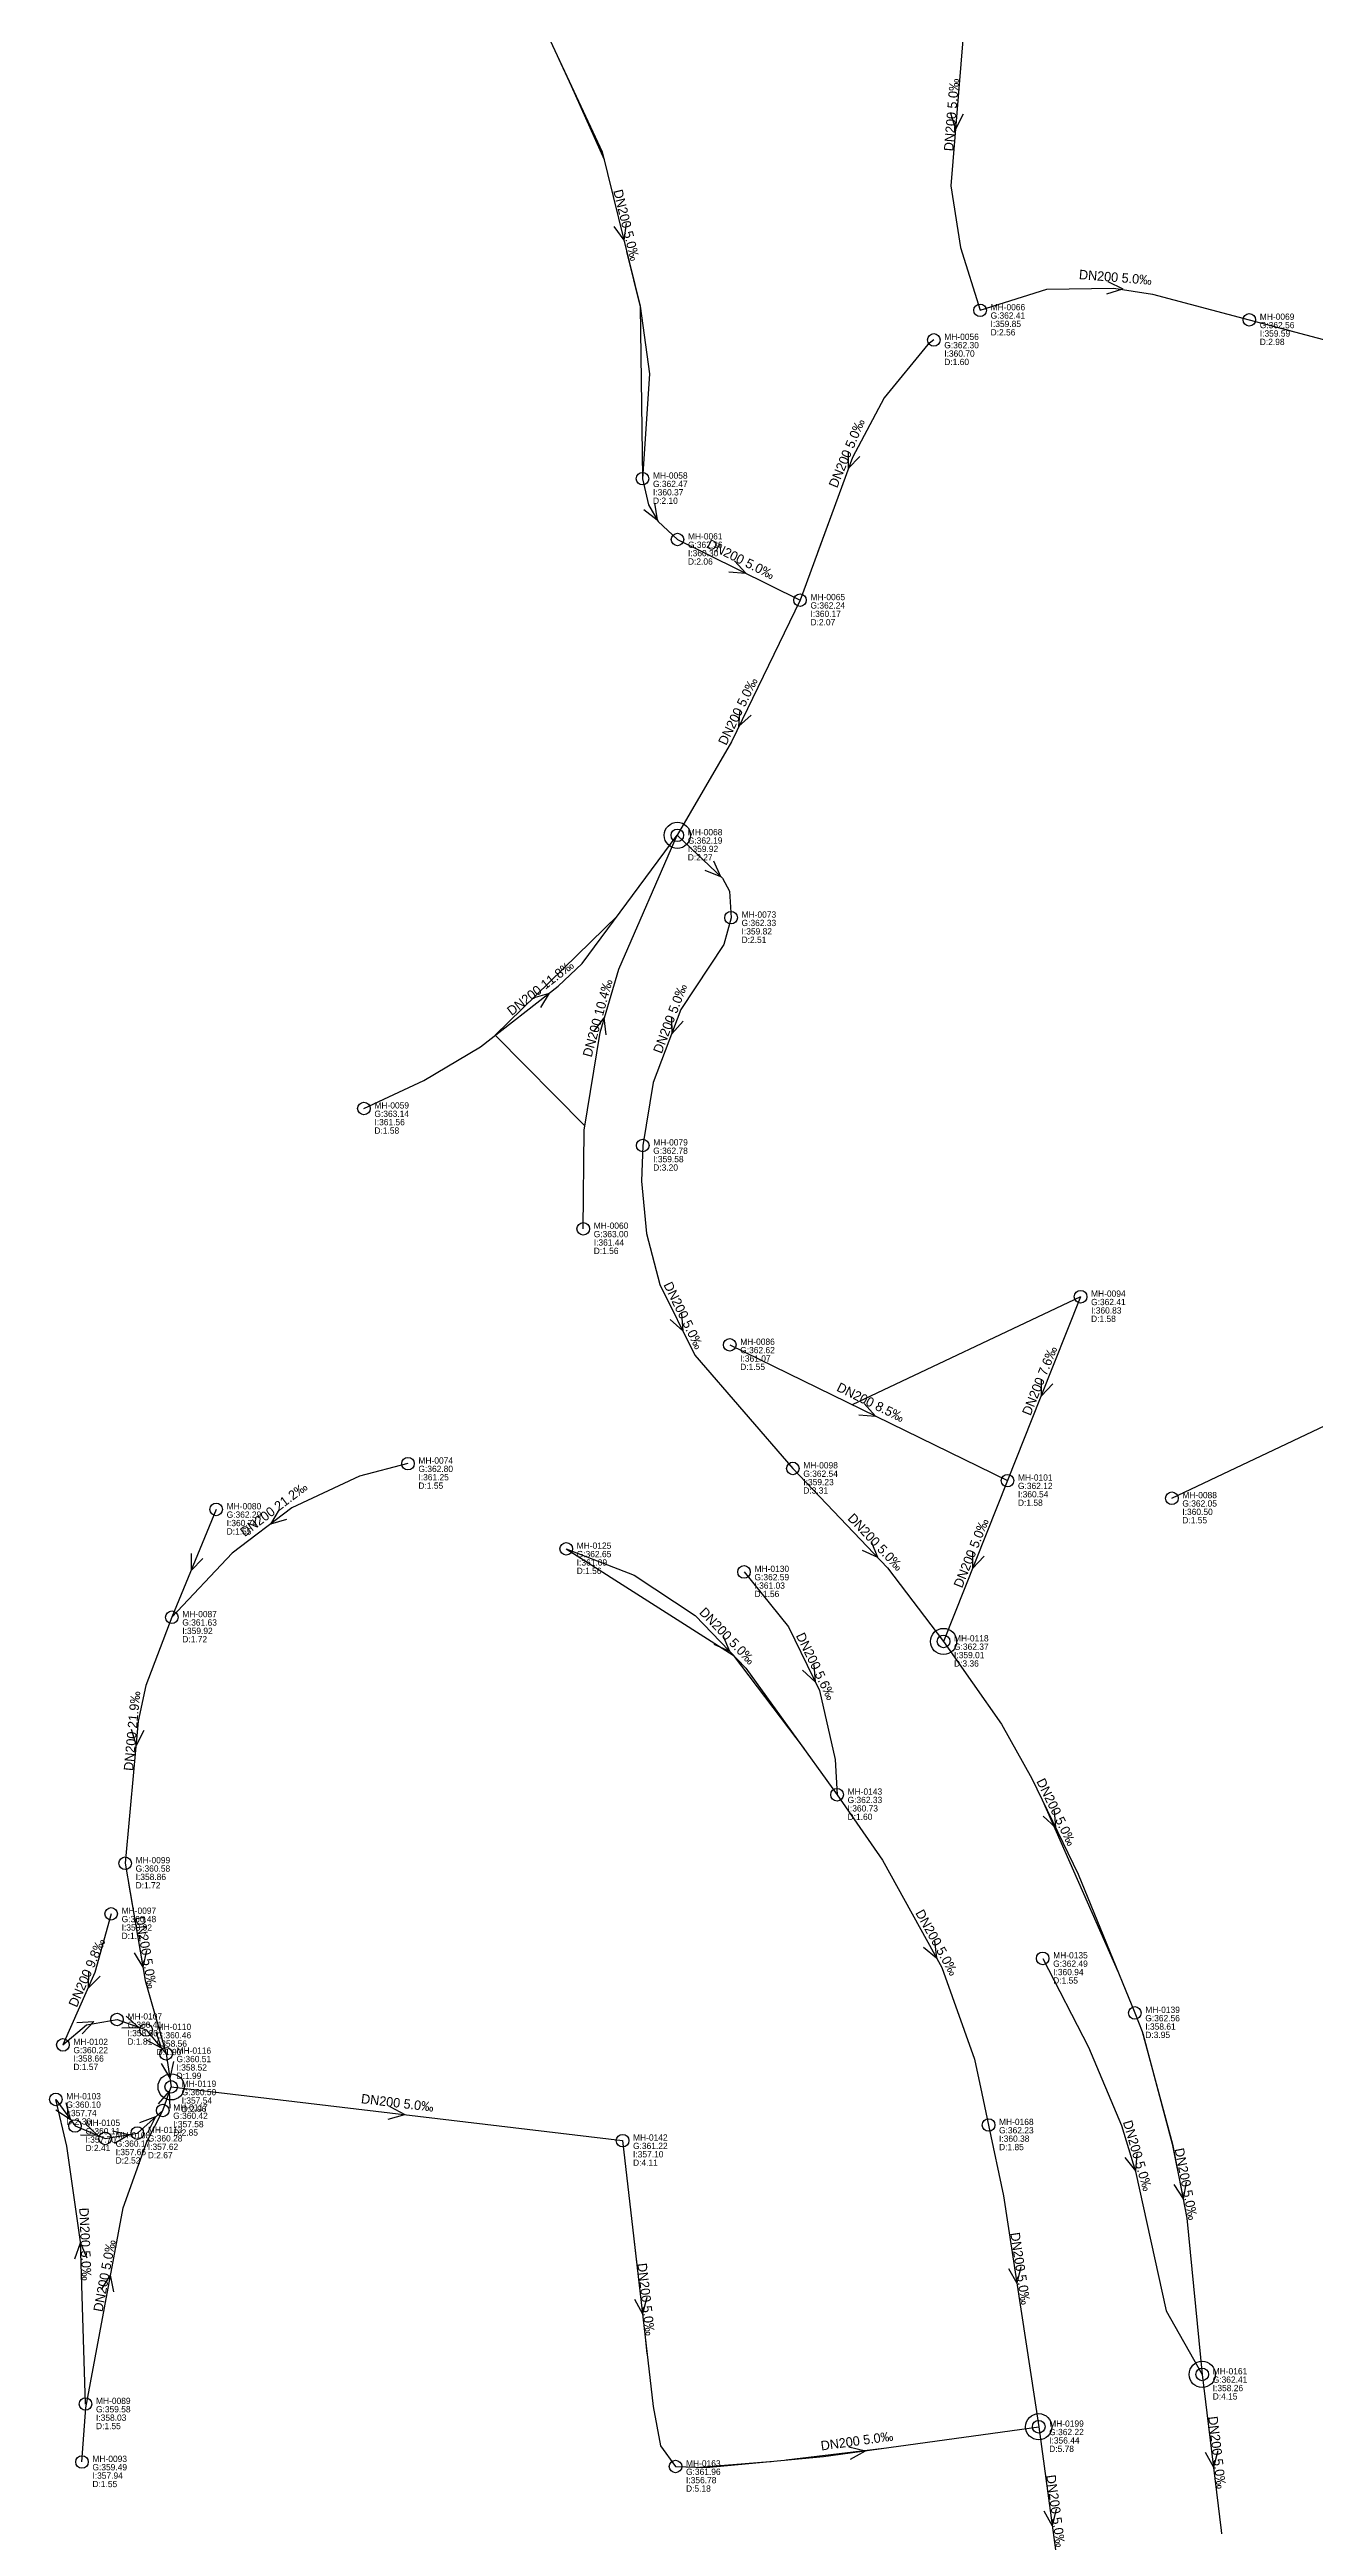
# Model space of a CAD drawing. Header units: metres. Extents: x 449913 to 451990, y 2566939 to 2570822.
# Drawn here: x 450081.8 to 450323.3, y 2569896 to 2570368.5 of the extents above; entities that cross this region are included whole.
import ezdxf
from ezdxf.enums import TextEntityAlignment as Align

# ---------------------------------------------------------------- set-up
doc = ezdxf.new("R2010")
doc.units = ezdxf.units.M
for name, color, linetype in [('SEW-DROP', 6, 'Continuous'), ('SEW-LABEL', 2, 'Continuous'), ('SEW-MH', 7, 'Continuous'), ('SEW-MH-LABEL', 8, 'Continuous'), ('SEW-PIPE-DN200', 3, 'Continuous'), ('SEW-RIDER', 8, 'Continuous')]:
    doc.layers.add(name, color=color, linetype=linetype)

msp = doc.modelspace()

# ---------------------------------------------------------------- linework, layer by layer
at = {"layer": 'SEW-DROP'}
for centre in [(450201.57, 2570218.62), (450201.57, 2570218.62), (450252.37, 2570064.84), (450104.98, 2569979.87), (450301.73, 2569925.02), (450270.53, 2569915.03)]:
    msp.add_circle(centre, 2.5, dxfattribs=at)
at = {"layer": 'SEW-LABEL'}
for p, q in [((450253.7, 2570356.39), (450254.65, 2570353.3)), ((450256.09, 2570356.19), (450254.65, 2570353.3)), ((450189.48, 2570334.78), (450191.36, 2570332.15)), ((450191.81, 2570335.35), (450191.36, 2570332.15)), ((450283.69, 2570324.29), (450286.58, 2570322.86)), ((450283.5, 2570321.9), (450286.58, 2570322.86)), ((450234.19, 2570291.82), (450234.15, 2570288.59)), ((450236.41, 2570290.9), (450234.15, 2570288.59)), ((450197.23, 2570282), (450197.71, 2570278.81)), ((450195.16, 2570280.8), (450197.71, 2570278.81)), ((450211.41, 2570268.85), (450214.63, 2570268.6)), ((450212.48, 2570271), (450214.63, 2570268.6)), ((450213.51, 2570242.57), (450213.27, 2570239.35)), ((450215.66, 2570241.52), (450213.27, 2570239.35)), ((450206.83, 2570211.99), (450209.83, 2570210.79)), ((450208.48, 2570213.72), (450209.83, 2570210.79)), ((450174.06, 2570187.63), (450177.17, 2570188.53)), ((450175.54, 2570185.74), (450177.17, 2570188.53)), ((450185.66, 2570181.2), (450187.61, 2570183.78)), ((450187.98, 2570180.57), (450187.61, 2570183.78)), ((450200.44, 2570183.98), (450200.51, 2570180.75)), ((450202.69, 2570183.14), (450200.51, 2570180.75)), ((450200.22, 2570126.26), (450202.62, 2570124.09)), ((450202.37, 2570127.32), (450202.62, 2570124.09)), ((450270.98, 2570114.89), (450270.98, 2570111.66)), ((450273.21, 2570114), (450270.98, 2570111.66)), ((450236.19, 2570108.04), (450239.41, 2570107.8)), ((450237.24, 2570110.2), (450239.41, 2570107.8)), ((450125.57, 2570090), (450123.91, 2570087.23)), ((450127.02, 2570088.09), (450123.91, 2570087.23)), ((450238.57, 2570083.89), (450239.77, 2570080.89)), ((450108.8, 2570081.59), (450108.77, 2570078.36)), ((450111.02, 2570080.67), (450108.77, 2570078.36)), ((450236.83, 2570082.23), (450239.77, 2570080.89)), ((450257.91, 2570082.01), (450257.92, 2570078.78)), ((450260.14, 2570081.13), (450257.92, 2570078.78)), ((450208.56, 2570064.31), (450211.51, 2570062.99)), ((450210.28, 2570065.98), (450211.51, 2570062.99)), ((450225.46, 2570059.33), (450227.86, 2570057.16)), ((450227.62, 2570060.38), (450227.86, 2570057.16)), ((450097.36, 2570048.08), (450098.28, 2570044.98)), ((450099.75, 2570047.86), (450098.28, 2570044.98)), ((450271.35, 2570031.54), (450273.74, 2570029.37)), ((450273.5, 2570032.59), (450273.74, 2570029.37)), ((450250.63, 2570007.68), (450251.03, 2570004.47)), ((450097.91, 2570005.45), (450099.59, 2570002.7)), ((450100.27, 2570005.86), (450099.59, 2570002.7)), ((450248.53, 2570006.51), (450251.03, 2570004.47)), ((450089.22, 2570001.95), (450089.13, 2569998.72)), ((450091.42, 2570001), (450089.13, 2569998.72)), ((450096.42, 2569993.36), (450098.83, 2569991.21)), ((450086.97, 2569992.13), (450090.2, 2569992.32)), ((450087.99, 2569989.96), (450090.2, 2569992.32)), ((450095.6, 2569991.1), (450098.83, 2569991.21)), ((450100.22, 2569988.82), (450103.07, 2569987.3)), ((450102.06, 2569990.37), (450103.07, 2569987.3)), ((450103.08, 2569984.33), (450104.72, 2569981.55)), ((450105.45, 2569984.69), (450104.72, 2569981.55)), ((450102.54, 2569976.61), (450104.68, 2569979.03)), ((450104.8, 2569975.8), (450104.68, 2569979.03)), ((450082.95, 2569975.46), (450085.68, 2569973.73)), ((450084.9, 2569976.86), (450085.68, 2569973.73)), ((450099.03, 2569973.1), (450102.07, 2569974.2)), ((450100.62, 2569971.31), (450102.07, 2569974.2)), ((450146.42, 2569973.73), (450149.54, 2569974.57)), ((450146.7, 2569976.11), (450149.54, 2569974.57)), ((450087.67, 2569970.69), (450090.9, 2569970.66)), ((450088.58, 2569972.91), (450090.9, 2569970.66)), ((450093.78, 2569971.49), (450096.94, 2569970.79)), ((450094.17, 2569969.12), (450096.94, 2569970.79)), ((450286.97, 2569966.4), (450288.98, 2569963.86)), ((450289.28, 2569967.08), (450288.98, 2569963.86)), ((450296.33, 2569961.22), (450298.08, 2569958.51)), ((450298.68, 2569961.68), (450298.08, 2569958.51)), ((450086.58, 2569947.09), (450087.67, 2569950.13)), ((450088.98, 2569947.18), (450087.67, 2569950.13)), ((450267.11, 2569945.55), (450266.37, 2569942.4)), ((450091.69, 2569941.24), (450093.43, 2569943.97)), ((450094.05, 2569940.8), (450093.43, 2569943.97)), ((450264.74, 2569945.19), (450266.37, 2569942.4)), ((450193.38, 2569939.39), (450194.91, 2569936.55)), ((450195.76, 2569939.67), (450194.91, 2569936.55)), ((450234.31, 2569911.23), (450237.45, 2569910.45)), ((450234.64, 2569908.85), (450237.45, 2569910.45)), ((450302.32, 2569910.16), (450303.88, 2569907.33)), ((450304.71, 2569910.45), (450303.88, 2569907.33)), ((450271.52, 2569898.97), (450273.11, 2569896.16)), ((450273.89, 2569899.3), (450273.11, 2569896.16))]:
    msp.add_line(p, q, dxfattribs=at)
at = {"layer": 'SEW-MH'}
for centre in [(450259.35, 2570318.77), (450250.51, 2570313.12), (450310.72, 2570316.95), (450194.93, 2570286.65), (450201.6, 2570275.05), (450224.98, 2570263.47), (450201.57, 2570218.62), (450211.83, 2570202.9), (450141.77, 2570166.5), (450194.97, 2570159.45), (450183.62, 2570143.55), (450278.52, 2570130.59), (450211.57, 2570121.42), (450150.17, 2570098.76), (450223.61, 2570097.84), (450264.57, 2570095.51), (450295.94, 2570092.16), (450113.57, 2570090.03), (450180.37, 2570082.51), (450214.3, 2570078.1), (450105.11, 2570069.46), (450252.37, 2570064.84), (450232.06, 2570035.6), (450096.2, 2570022.52), (450093.53, 2570012.88), (450271.29, 2570004.37), (450094.65, 2569992.72), (450288.87, 2569993.98), (450084.33, 2569987.88), (450100.2, 2569990.72), (450104.01, 2569986.18), (450082.97, 2569977.48), (450104.98, 2569979.87), (450103.37, 2569975.36), (450260.96, 2569972.59), (450086.64, 2569972.41), (450092.39, 2569970.04), (450098.53, 2569971.05), (450191.12, 2569969.61), (450301.73, 2569925.02), (450088.64, 2569919.37), (450270.53, 2569915.03), (450087.96, 2569908.31), (450201.23, 2569907.45)]:
    msp.add_circle(centre, 1.2, dxfattribs=at)
at = {"layer": 'SEW-PIPE-DN200'}
for points in [[(450253.98, 2570391.41), (450256.05, 2570370.34), (450253.77, 2570342.52), (450255.63, 2570330.78), (450259.35, 2570318.77)], [(450172.21, 2570376.75), (450172.21, 2570376.75), (450177.29, 2570370.21), (450187.22, 2570349), (450194.46, 2570319.55), (450196.29, 2570306.68), (450194.93, 2570286.65), (450194.93, 2570286.65)], [(450259.35, 2570318.77), (450272.05, 2570322.81), (450284.87, 2570323.01), (450292.22, 2570321.86), (450310.72, 2570316.95)], [(450310.72, 2570316.95), (450332.32, 2570311.22), (450359.36, 2570305.4)], [(450250.51, 2570313.12), (450249.4, 2570312.26), (450241.01, 2570302.06), (450234.98, 2570290.66), (450224.98, 2570263.47)], [(450194.93, 2570286.65), (450196.05, 2570281.63), (450197.9, 2570278.51), (450201.6, 2570275.05), (450201.6, 2570275.05)], [(450201.6, 2570275.05), (450224.98, 2570263.47)], [(450224.98, 2570263.47), (450211.88, 2570236.48), (450201.57, 2570218.62)], [(450141.77, 2570166.5), (450153.17, 2570171.82), (450163.98, 2570178.25), (450178.86, 2570189.84), (450183.41, 2570194.18), (450201.57, 2570218.62)], [(450183.62, 2570143.55), (450183.8, 2570162.4), (450186.83, 2570181.01), (450190.4, 2570193.07), (450201.57, 2570218.62)], [(450201.57, 2570218.62), (450210.16, 2570210.47), (450211.53, 2570207.95), (450211.83, 2570202.9), (450211.83, 2570202.9)], [(450211.83, 2570202.9), (450210.45, 2570197.76), (450202.25, 2570185.38), (450196.99, 2570171.44), (450194.97, 2570159.45), (450194.97, 2570159.45)], [(450194.97, 2570159.45), (450194.72, 2570152.64), (450195.7, 2570142.65), (450198.26, 2570132.95), (450204.92, 2570119.44), (450223.61, 2570097.84)], [(450278.52, 2570130.59), (450270.83, 2570111.26), (450264.57, 2570095.51)], [(450295.94, 2570092.16), (450372.68, 2570128.54)], [(450211.57, 2570121.42), (450264.57, 2570095.51)], [(450150.17, 2570098.76), (450140.94, 2570096.34), (450127.98, 2570090.32), (450116.6, 2570081.68), (450105.11, 2570069.46)], [(450223.61, 2570097.84), (450223.61, 2570097.84), (450241.67, 2570078.9), (450252.37, 2570064.84)], [(450264.57, 2570095.51), (450252.37, 2570064.84)], [(450113.57, 2570090.03), (450105.11, 2570069.46)], [(450180.37, 2570082.51), (450193.35, 2570077.47), (450204.95, 2570069.77), (450214.63, 2570059.76), (450232.06, 2570035.6)], [(450214.3, 2570078.1), (450222.78, 2570067.61), (450228.67, 2570055.48), (450231.69, 2570042.35), (450232.06, 2570035.6)], [(450105.11, 2570069.46), (450100.16, 2570056.44), (450098.7, 2570049.62), (450096.2, 2570022.52)], [(450252.37, 2570064.84), (450263.43, 2570049.03), (450269.19, 2570038.72), (450278.08, 2570020.44), (450288.87, 2569993.98)], [(450232.06, 2570035.6), (450240.69, 2570023.11), (450252.07, 2570002.61), (450258.29, 2569985.14), (450259.68, 2569978.59), (450260.96, 2569972.59)], [(450096.2, 2570022.52), (450100.03, 2570000.16), (450104.01, 2569986.18)], [(450093.53, 2570012.88), (450090.43, 2570001.7), (450084.33, 2569987.88)], [(450271.29, 2570004.37), (450280.04, 2569987.42), (450286.35, 2569972.53), (450289.03, 2569963.71), (450294.85, 2569937.15), (450301.73, 2569925.02)], [(450084.33, 2569987.88), (450088.84, 2569991.68), (450094.65, 2569992.72)], [(450094.65, 2569992.72), (450094.65, 2569992.72), (450100.2, 2569990.72)], [(450288.87, 2569993.98), (450290.3, 2569990.46), (450296.03, 2569968.91), (450298.81, 2569954.83), (450301.73, 2569925.02)], [(450100.2, 2569990.72), (450100.2, 2569990.72), (450104.01, 2569986.18)], [(450104.01, 2569986.18), (450104.98, 2569979.87)], [(450103.37, 2569975.36), (450104.98, 2569979.87)], [(450104.98, 2569979.87), (450191.12, 2569969.61)], [(450082.97, 2569977.48), (450086.64, 2569972.41)], [(450088.64, 2569919.37), (450087.67, 2569950.34), (450085.06, 2569968.53), (450082.97, 2569977.48)], [(450087.96, 2569908.31), (450088.7, 2569918.65), (450095.82, 2569956.81), (450100.36, 2569969.38), (450103.37, 2569975.36)], [(450098.53, 2569971.05), (450103.37, 2569975.36)], [(450086.64, 2569972.41), (450086.64, 2569972.41), (450092.39, 2569970.04)], [(450092.39, 2569970.04), (450092.39, 2569970.04), (450098.53, 2569971.05), (450098.53, 2569971.05)], [(450191.12, 2569969.61), (450196.94, 2569918.88), (450198.37, 2569911.42), (450201.23, 2569907.45), (450201.23, 2569907.45)], [(450260.96, 2569972.59), (450263.84, 2569959.08), (450270.53, 2569915.03)], [(450301.73, 2569925.02), (450305.66, 2569892.62)], [(450201.23, 2569907.45), (450207.1, 2569907.29), (450229.48, 2569909.35), (450270.53, 2569915.03)], [(450270.53, 2569915.03), (450275.29, 2569880.27)]]:
    msp.add_lwpolyline(points, dxfattribs=at)
at = {"layer": 'SEW-RIDER'}
for points in [[(450178.94, 2570366.68), (450181.32, 2570361.61), (450187.59, 2570347.51)], [(450191.89, 2570330.01), (450194.48, 2570319.43), (450194.94, 2570286.84)], [(450312.88, 2570316.38), (450316.77, 2570315.34), (450318.92, 2570314.78)], [(450194.93, 2570286.65), (450194.93, 2570286.65)], [(450231.47, 2570281.12), (450228.38, 2570272.72)], [(450183.92, 2570163.17), (450166.84, 2570180.48), (450190.2, 2570203.33)], [(450141.77, 2570166.5), (450141.77, 2570166.5), (450141.77, 2570166.5)], [(450141.77, 2570166.5), (450141.77, 2570166.5), (450141.77, 2570166.5)], [(450278.52, 2570130.59), (450278.52, 2570130.59), (450234.93, 2570109.99)], [(450180.37, 2570082.51), (450212.24, 2570062.23), (450225.75, 2570044.35)], [(450271.25, 2570034.49), (450285.7, 2570001.76)], [(450096.85, 2570018.74), (450099.96, 2570000.59)], [(450290.41, 2569990.06), (450296.01, 2569969.01), (450297.94, 2569959.24)], [(450191.12, 2569969.61), (450195.42, 2569932.11), (450195.78, 2569928.96)], [(450205.88, 2569907.32), (450219.21, 2569908.4), (450219.45, 2569908.43)], [(450222.37, 2569908.7), (450240.97, 2569910.94)]]:
    msp.add_lwpolyline(points, dxfattribs=at)

# ---------------------------------------------------------------- texts
at = {"layer": 'SEW-LABEL'}
for s, rotation, p in [('DN200 5.0‰', 85.3092, (450254.78, 2570355.99)), ('DN200 5.0‰', -76.1925, (450191, 2570334.81)), ('DN200 5.0‰', -4.5582, (450285.09, 2570324.18)), ('DN200 5.0‰', 67.384, (450234.72, 2570291.17)), ('DN200 5.0‰', -26.3605, (450213.29, 2570270.46)), ('DN200 5.0‰', 64.113, (450213.93, 2570241.9)), ('DN200 11.8‰', 37.9099, (450175.98, 2570188.81)), ('DN200 10.4‰', 74.6382, (450187.22, 2570183.53)), ('DN200 5.0‰', 69.3446, (450201.03, 2570183.36)), ('DN200 5.0‰', -63.7729, (450201.96, 2570126.64)), ('DN200 7.6‰', 68.2865, (450271.54, 2570114.25)), ('DN200 8.5‰', -26.0505, (450238.07, 2570109.66)), ('DN200 21.2‰', 37.1882, (450125.1, 2570089.34)), ('DN200 5.0‰', -46.3548, (450238.74, 2570083.18)), ('DN200 5.0‰', 68.3221, (450258.47, 2570081.37)), ('DN200 5.0‰', -45.9583, (450210.46, 2570065.27)), ('DN200 5.6‰', -64.0688, (450227.2, 2570059.71)), ('DN200 21.9‰', 84.7138, (450098.41, 2570047.68)), ('DN200 5.0‰', -64.0509, (450273.08, 2570031.92)), ('DN200 5.0‰', -80.2734, (450099.34, 2570005.38)), ('DN200 5.0‰', -60.9766, (450250.31, 2570006.98)), ('DN200 9.8‰', 66.6955, (450089.73, 2570001.3)), ('DN200 5.0‰', -6.7949, (450148.05, 2569975.94)), ('DN200 5.0‰', -73.4951, (450288.55, 2569966.5)), ('DN200 5.0‰', -78.8525, (450297.79, 2569961.18)), ('DN200 5.0‰', 272.2434, (450087.72, 2569949.83)), ('DN200 5.0‰', 79.4211, (450093.15, 2569943.69)), ('DN200 5.0‰', -81.3754, (450266.15, 2569945.09)), ('DN200 5.0‰', -83.4559, (450194.74, 2569939.24)), ('DN200 5.0‰', 7.8746, (450235.96, 2569911.45)), ('DN200 5.0‰', -83.0956, (450303.7, 2569910.02)), ('DN200 5.0‰', -82.1919, (450272.91, 2569898.85))]:
    msp.add_text(s, height=1.8, rotation=rotation, dxfattribs=at).set_placement(p, align=Align.CENTER)
at = {"layer": 'SEW-MH-LABEL'}
for s, p in [('MH-0066', (450261.35, 2570318.77)), ('MH-0056', (450252.51, 2570313.12)), ('G:362.41', (450261.35, 2570317.17)), ('D:2.56', (450261.35, 2570313.97)), ('I:359.85', (450261.35, 2570315.57)), ('G:362.56', (450312.72, 2570315.35)), ('MH-0069', (450312.72, 2570316.95)), ('I:359.59', (450312.72, 2570313.75)), ('G:362.30', (450252.51, 2570311.52)), ('D:1.60', (450252.51, 2570308.32)), ('I:360.70', (450252.51, 2570309.92)), ('D:2.98', (450312.72, 2570312.15)), ('G:362.47', (450196.93, 2570285.05)), ('MH-0058', (450196.93, 2570286.65)), ('D:2.10', (450196.93, 2570281.85)), ('I:360.37', (450196.93, 2570283.45)), ('MH-0061', (450203.6, 2570275.05)), ('G:362.36', (450203.6, 2570273.45)), ('D:2.06', (450203.6, 2570270.25)), ('I:360.30', (450203.6, 2570271.85)), ('G:362.24', (450226.98, 2570261.87)), ('MH-0065', (450226.98, 2570263.47)), ('D:2.07', (450226.98, 2570258.67)), ('I:360.17', (450226.98, 2570260.27)), ('MH-0068', (450203.57, 2570218.62)), ('G:362.19', (450203.57, 2570217.02)), ('D:2.27', (450203.57, 2570213.82)), ('I:359.92', (450203.57, 2570215.42)), ('G:362.33', (450213.83, 2570201.3)), ('MH-0073', (450213.83, 2570202.9)), ('I:359.82', (450213.83, 2570199.7)), ('D:2.51', (450213.83, 2570198.1)), ('MH-0059', (450143.77, 2570166.5)), ('G:363.14', (450143.77, 2570164.9)), ('D:1.58', (450143.77, 2570161.7)), ('I:361.56', (450143.77, 2570163.3)), ('G:362.78', (450196.97, 2570157.85)), ('MH-0079', (450196.97, 2570159.45)), ('D:3.20', (450196.97, 2570154.65)), ('I:359.58', (450196.97, 2570156.25)), ('MH-0060', (450185.62, 2570143.55)), ('G:363.00', (450185.62, 2570141.95)), ('D:1.56', (450185.62, 2570138.75)), ('I:361.44', (450185.62, 2570140.35)), ('G:362.41', (450280.52, 2570128.99)), ('MH-0094', (450280.52, 2570130.59)), ('D:1.58', (450280.52, 2570125.79)), ('I:360.83', (450280.52, 2570127.39)), ('G:362.62', (450213.57, 2570119.82)), ('MH-0086', (450213.57, 2570121.42)), ('D:1.55', (450213.57, 2570116.62)), ('I:361.07', (450213.57, 2570118.22)), ('G:362.80', (450152.17, 2570097.16)), ('MH-0074', (450152.17, 2570098.76)), ('I:361.25', (450152.17, 2570095.56)), ('G:362.54', (450225.61, 2570096.24)), ('MH-0098', (450225.61, 2570097.84)), ('MH-0101', (450266.57, 2570095.51)), ('D:1.55', (450152.17, 2570093.96)), ('D:3.31', (450225.61, 2570093.04)), ('I:359.23', (450225.61, 2570094.64)), ('G:362.12', (450266.57, 2570093.91)), ('D:1.58', (450266.57, 2570090.71)), ('I:360.54', (450266.57, 2570092.31)), ('MH-0088', (450297.94, 2570092.16)), ('G:362.29', (450115.57, 2570088.43)), ('MH-0080', (450115.57, 2570090.03)), ('I:360.74', (450115.57, 2570086.83)), ('G:362.05', (450297.94, 2570090.56)), ('D:1.55', (450297.94, 2570087.36)), ('I:360.50', (450297.94, 2570088.96)), ('D:1.55', (450115.57, 2570085.23)), ('MH-0125', (450182.37, 2570082.51)), ('G:362.65', (450182.37, 2570080.91)), ('D:1.56', (450182.37, 2570077.71)), ('I:361.09', (450182.37, 2570079.31)), ('G:362.59', (450216.3, 2570076.5)), ('MH-0130', (450216.3, 2570078.1)), ('D:1.56', (450216.3, 2570073.3)), ('I:361.03', (450216.3, 2570074.9)), ('G:361.63', (450107.11, 2570067.86)), ('MH-0087', (450107.11, 2570069.46)), ('D:1.72', (450107.11, 2570064.66)), ('I:359.92', (450107.11, 2570066.26)), ('G:362.37', (450254.37, 2570063.24)), ('MH-0118', (450254.37, 2570064.84)), ('D:3.36', (450254.37, 2570060.04)), ('I:359.01', (450254.37, 2570061.64)), ('G:362.33', (450234.06, 2570034)), ('MH-0143', (450234.06, 2570035.6)), ('D:1.60', (450234.06, 2570030.8)), ('I:360.73', (450234.06, 2570032.4)), ('G:360.58', (450098.2, 2570020.92)), ('MH-0099', (450098.2, 2570022.52)), ('D:1.72', (450098.2, 2570017.72)), ('I:358.86', (450098.2, 2570019.32)), ('G:360.48', (450095.53, 2570011.28)), ('MH-0097', (450095.53, 2570012.88)), ('D:1.57', (450095.53, 2570008.08)), ('I:358.92', (450095.53, 2570009.68)), ('G:362.49', (450273.29, 2570002.77)), ('MH-0135', (450273.29, 2570004.37)), ('I:360.94', (450273.29, 2570001.17)), ('D:1.55', (450273.29, 2569999.57)), ('MH-0107', (450096.65, 2569992.72)), ('G:362.56', (450290.87, 2569992.38)), ('MH-0139', (450290.87, 2569993.98)), ('MH-0102', (450086.33, 2569987.88)), ('G:360.41', (450096.65, 2569991.12)), ('D:1.81', (450096.65, 2569987.92)), ('I:358.60', (450096.65, 2569989.52)), ('G:360.46', (450102.2, 2569989.12)), ('MH-0110', (450102.2, 2569990.72)), ('I:358.56', (450102.2, 2569987.52)), ('D:3.95', (450290.87, 2569989.18)), ('I:358.61', (450290.87, 2569990.78)), ('G:360.22', (450086.33, 2569986.28)), ('D:1.57', (450086.33, 2569983.08)), ('I:358.66', (450086.33, 2569984.68)), ('D:1.90', (450102.2, 2569985.92)), ('G:360.51', (450106.01, 2569984.58)), ('MH-0116', (450106.01, 2569986.18)), ('I:358.52', (450106.01, 2569982.98)), ('MH-0103', (450084.97, 2569977.48)), ('D:1.99', (450106.01, 2569981.38)), ('G:360.50', (450106.98, 2569978.27)), ('MH-0119', (450106.98, 2569979.87)), ('G:360.10', (450084.97, 2569975.88)), ('D:2.36', (450084.97, 2569972.68)), ('I:357.74', (450084.97, 2569974.28)), ('G:360.42', (450105.37, 2569973.76)), ('MH-0117', (450105.37, 2569975.36)), ('D:2.96', (450106.98, 2569975.07)), ('I:357.54', (450106.98, 2569976.67)), ('MH-0168', (450262.96, 2569972.59)), ('G:360.11', (450088.64, 2569970.81)), ('MH-0105', (450088.64, 2569972.41)), ('I:357.70', (450088.64, 2569969.21)), ('G:360.17', (450094.39, 2569968.44)), ('MH-0108', (450094.39, 2569970.04)), ('G:360.28', (450100.53, 2569969.45)), ('MH-0113', (450100.53, 2569971.05)), ('I:357.62', (450100.53, 2569967.85)), ('D:2.85', (450105.37, 2569970.56)), ('I:357.58', (450105.37, 2569972.16)), ('G:361.22', (450193.12, 2569968.01)), ('MH-0142', (450193.12, 2569969.61)), ('G:362.23', (450262.96, 2569970.99)), ('D:1.85', (450262.96, 2569967.79)), ('I:360.38', (450262.96, 2569969.39)), ('D:2.41', (450088.64, 2569967.61)), ('D:2.52', (450094.39, 2569965.24)), ('I:357.66', (450094.39, 2569966.84)), ('D:2.67', (450100.53, 2569966.25)), ('D:4.11', (450193.12, 2569964.81)), ('I:357.10', (450193.12, 2569966.41)), ('G:362.41', (450303.73, 2569923.42)), ('MH-0161', (450303.73, 2569925.02)), ('I:358.26', (450303.73, 2569921.82)), ('G:359.58', (450090.64, 2569917.77)), ('MH-0089', (450090.64, 2569919.37)), ('I:358.03', (450090.64, 2569916.17)), ('D:4.15', (450303.73, 2569920.22)), ('D:1.55', (450090.64, 2569914.57)), ('G:362.22', (450272.53, 2569913.43)), ('MH-0199', (450272.53, 2569915.03)), ('I:356.44', (450272.53, 2569911.83)), ('G:359.49', (450089.96, 2569906.71)), ('MH-0093', (450089.96, 2569908.31)), ('MH-0163', (450203.23, 2569907.45)), ('D:5.78', (450272.53, 2569910.23)), ('D:1.55', (450089.96, 2569903.51)), ('I:357.94', (450089.96, 2569905.11)), ('G:361.96', (450203.23, 2569905.85)), ('D:5.18', (450203.23, 2569902.65)), ('I:356.78', (450203.23, 2569904.25))]:
    msp.add_text(s, height=1.2, dxfattribs=at).set_placement(p)

doc.saveas('drawing.dxf')
